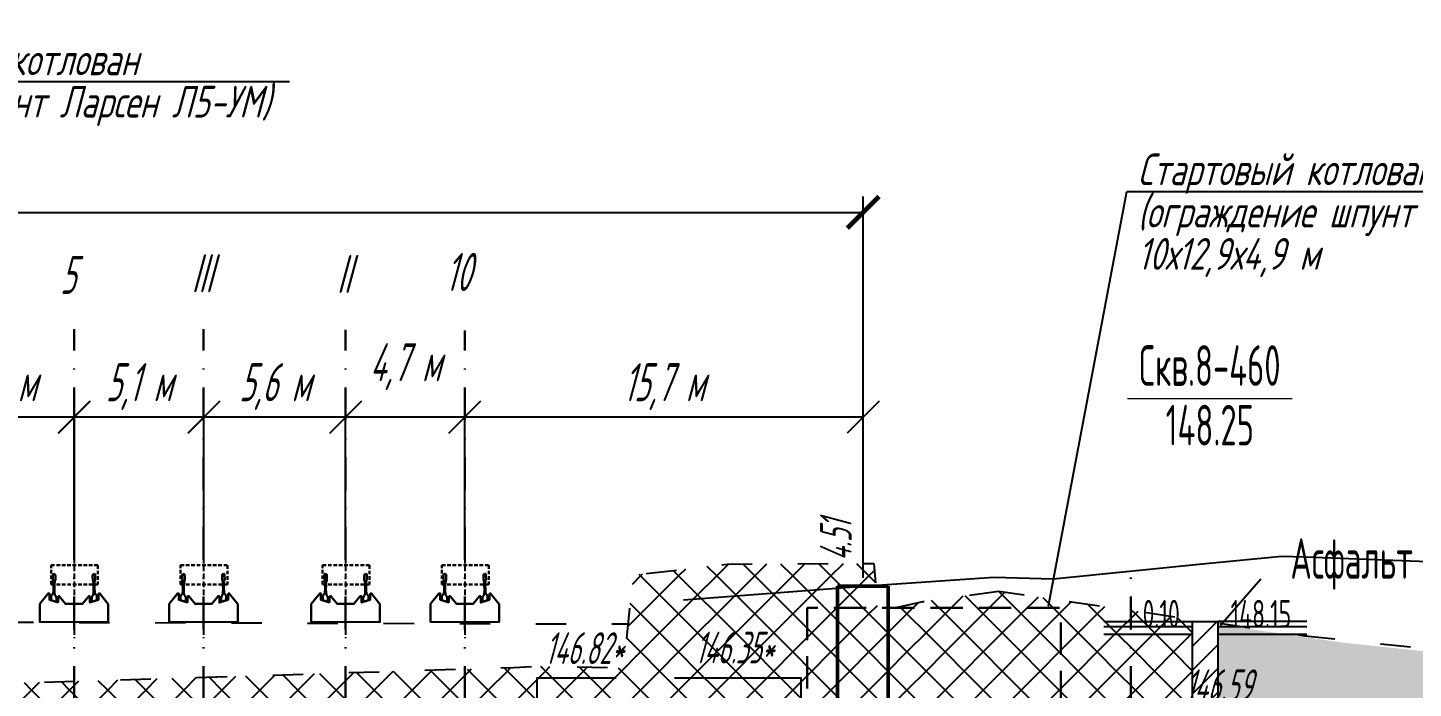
# Model space of a CAD drawing. Header units: metres. Extents: x -30 to 2050, y -904 to 400.
# Drawn here: x 688.5 to 797.7, y 224.4 to 276.5 of the extents above; entities that cross this region are included whole.
import ezdxf
from ezdxf import colors
from ezdxf.entities.mleader import LeaderData, LeaderLine
from ezdxf.enums import TextEntityAlignment as Align
from ezdxf.math import Vec2, Vec3

# ---------------------------------------------------------------- set-up
doc = ezdxf.new("R2010")
doc.units = ezdxf.units.M
doc.header["$LTSCALE"] = 0.2
for name, pattern in [('ACAD_ISO02W100', [15, 12, -3]), ('ACAD_ISO03W100', [30, 12, -18]), ('DASHDOT', [27, 13, -7, 0, -7]), ('DASHED', [7, 5, -2, 0]), ('HIDDEN2', [4.7625, 3.175, -1.5875]), ('штриховая', [19.05, 12.7, -6.35])]:
    doc.linetypes.add(name, pattern=pattern)
for name, color, linetype in [('МГТ_ИГ_Геология', 252, 'Continuous'), ('Примыкания', 7, 'Continuous'), ('Проектная земля', 7, 'Continuous'), ('Узлы', 7, 'Continuous'), ('Футляры', 7, 'Continuous'), ('Чёрная земля', 7, 'ACAD_ISO03W100')]:
    doc.layers.add(name, color=color, linetype=linetype)
for name, color, linetype, lineweight in [('МГТ_НВК_В1_выноски', 7, 'Continuous', 30), ('МГТ_НВК_Земля сущ.', 7, 'ACAD_ISO02W100', 25), ('МГТ_НВК_котлованы', 7, 'Continuous', 30), ('МГТ_НВК_рабочий', 171, 'Continuous', 30), ('МГТ_НВК_страх. пакет', 242, 'Continuous', 30)]:
    doc.layers.add(name, color=color, linetype=linetype, lineweight=lineweight)
doc.styles.add('SPDS', font='SPDS', dxfattribs={"width": 0.7, "oblique": 15, "height": 2.5})
doc.styles.get("Standard").update_dxf_attribs({"font": 'SPDS.shx', "width": 0.7, "oblique": 15, "height": 3})
doc.styles.add('Стиль Simplex', font='simplex.shx')
doc.dimstyles.new('ISO-25', dxfattribs={"dimtxt": 2.5, "dimasz": 2.5, "dimexe": 1.25, "dimexo": 0.625, "dimtad": 1, "dimtxsty": 'Standard', "dimcen": 2.5, "dimadec": 0, "dimazin": 0, "dimtfac": 1, "dimtmove": 0, "dimatfit": 3, "dimfxl": 1, "dimarcsym": 0})
pattern_1 = [(225, (-5.6692, 480.7283), (3e-16, -3), [2.1213, -2.121341]), (315, (-7.1692, 482.2283), (3, 0), [2.1213, -2.121341]), (45, (-8.6692, 480.7283), (0, 3), [2.1213, -2.121341]), (135, (-7.1692, 479.2283), (-3, 3e-16), [2.1213, -2.121341])]

# ---------------------------------------------------------------- blocks, each defined once
blk = doc.blocks.new('_ArchTick')
at = {"color": 0, "linetype": 'ByBlock', "const_width": 0.15}
blk.add_lwpolyline([(-0.5, -0.5), (0.5, 0.5)], dxfattribs=at)
blk = doc.blocks.new('*D50')
at = {"layer": 'Defpoints', "color": 0, "transparency": 16777216}
for p in [(754.38, 261.9), (754.38, 232.46), (564.29, 227.73)]:
    blk.add_point(p, dxfattribs=at)
at = {"layer": 'Футляры', "color": 0, "lineweight": -2, "transparency": 16777216}
for p, q in [((564.29, 228.35), (564.29, 263.15)), ((754.38, 233.09), (754.38, 263.15)), ((564.29, 261.9), (754.38, 261.9))]:
    blk.add_line(p, q, dxfattribs=at)
at = {"layer": 'Футляры', "color": 0, "lineweight": -2, "transparency": 16777216, "xscale": 2.5, "yscale": 2.5, "zscale": 2.5, "rotation": 180}
blk.add_blockref('_ArchTick', (564.29, 261.9), dxfattribs=at)
at = {"layer": 'Футляры', "color": 0, "lineweight": -2, "transparency": 16777216, "xscale": 2.5, "yscale": 2.5, "zscale": 2.5}
blk.add_blockref('_ArchTick', (754.38, 261.9), dxfattribs=at)
at = {"layer": 'Футляры', "color": 0, "lineweight": 25, "transparency": 16777216, "insert": (640.67, 266.53), "char_height": 3, "attachment_point": 5}
blk.add_mtext('Методом ГШБ\\PL=94 м ', dxfattribs=at)
blk = doc.blocks.new('1')
at = {"layer": 'МГТ_НВК_Земля сущ.', "color": 251, "linetype": 'DASHED'}
blk.add_lwpolyline([(546.93, -1637.15), (546.93, -1645.38)], dxfattribs=at)
at = {"layer": 'МГТ_НВК_страх. пакет', "color": 251, "ltscale": 0.5, "extrusion": (0.033937, -0.002565, 0.999421)}
for p, q in [((538.76, -1640.29, 0.01), (539.42, -1640.34, -0.01)), ((538.76, -1640.29, 0.01), (539.42, -1640.34, -0.01)), ((538.57, -1640.46, 0.02), (538.56, -1640.71, 0.02)), ((538.64, -1640.78, 0.01), (538.59, -1640.76, 0.02)), ((538.83, -1641.58, -0.02), (538.86, -1641.13, 0.02)), ((539.21, -1641.6, -0.04), (539.24, -1641.15, -0.01)), ((539.57, -1640.78, -0.02), (539.59, -1640.51, -0.02)), ((537.94, -1642.17, 0), (537.92, -1642.39)), ((537.94, -1642.17, 0), (537.94, -1642.05, 0)), ((538.54, -1641.91, -0.03), (537.99, -1642.01, 0)), ((539.47, -1641.99, -0.05), (539.94, -1642.14, -0.07)), ((539.97, -1642.34, -0.07), (539.95, -1642.52, -0.07)), ((539.97, -1642.32, -0.07), (539.97, -1642.19, -0.07)), ((539.97, -1642.34, -0.07), (539.97, -1642.23, -0.07))]:
    blk.add_line(p, q, dxfattribs=at)
at = {"layer": 'МГТ_НВК_страх. пакет', "color": 251, "ltscale": 0.5, "extrusion": (0.033934, -0.002597, 0.999421)}
for p, q in [((539.07, -1640.31), (539.4, -1640.34, -0.01)), ((539.95, -1642.52, -0.07), (537.92, -1642.39, 0))]:
    blk.add_line(p, q, dxfattribs=at)
at = {"layer": 'МГТ_НВК_страх. пакет', "color": 251, "ltscale": 0.5, "extrusion": (-0.033937, -0.002565, 0.999421)}
for p, q in [((555.11, -1640.29, 0.01), (554.44, -1640.34, -0.01)), ((554.29, -1640.78, -0.02), (554.28, -1640.51, -0.02)), ((554.33, -1640.82, -0.02), (554.33, -1640.82, -0.02)), ((554.66, -1641.6, -0.04), (554.63, -1641.15, -0.01)), ((555.03, -1641.58, -0.02), (555, -1641.13, 0.02)), ((555.23, -1640.78, 0.01), (555.28, -1640.76, 0.02)), ((555.29, -1640.46, 0.02), (555.31, -1640.71, 0.02)), ((553.9, -1642.32, -0.07), (553.89, -1642.19, -0.07)), ((553.9, -1642.34, -0.07), (553.89, -1642.23, -0.07)), ((553.9, -1642.34, -0.07), (553.91, -1642.52, -0.07)), ((553.91, -1642.52, -0.07), (555.94, -1642.39, 0)), ((554.39, -1641.99, -0.05), (553.93, -1642.14, -0.07)), ((555.33, -1641.91, -0.03), (555.87, -1642.01, 0)), ((555.93, -1642.17, 0), (555.92, -1642.05, 0)), ((555.93, -1642.17, 0), (555.94, -1642.39))]:
    blk.add_line(p, q, dxfattribs=at)
at = {"layer": 'МГТ_НВК_страх. пакет', "color": 251, "ltscale": 0.5}
blk.add_line((540.63, -1642.06), (540.63, -1642.56), dxfattribs=at)
at = {"layer": 'МГТ_НВК_страх. пакет', "color": 251, "linetype": 'HIDDEN2', "lineweight": 30, "elevation": 0}
blk.add_lwpolyline([(537.88, -1639.63), (556.38, -1639.63), (556.38, -1641.13), (537.88, -1641.13)], close=True, dxfattribs=at)
at = {"layer": 'МГТ_НВК_страх. пакет', "color": 251, "ltscale": 0.5}
for points in [[(540.63, -1642.56), (537.23, -1642.34), (537.23, -1641.84), (536.73, -1641.84), (533.43, -1642.68)], [(556.63, -1641.85), (557.13, -1641.85), (560.43, -1642.69), (560.43, -1644.1), (533.43, -1644.09), (533.43, -1642.68)], [(540.77, -1642.06), (541.13, -1642.06), (540.63, -1642.06)], [(541.13, -1642.06), (543.63, -1642.68), (550.23, -1642.68), (552.73, -1642.06), (553.23, -1642.07), (553.23, -1642.57), (556.63, -1642.35), (556.63, -1641.85)]]:
    blk.add_lwpolyline(points, dxfattribs=at)
at = {"layer": 'МГТ_НВК_страх. пакет', "color": 251, "ltscale": 0.5, "extrusion": (0.033937, -0.002565, 0.999421)}
for centre, radius, start, end in [((-1595.2, -660.46, 22.5), 0.176, 1.2499, 91.9282), ((-1595.46, -660.33, 22.5), 0.0417, 90.9982, 170.0388), ((-1595.86, -660.26, 22.49), 0.365, 271.8259, 341.9758), ((-1595.92, -661.47, 22.5), 0.47, 24.5026, 80.5834), ((-1595.19, -661.13, 22.5), 0.174, 274.638, 2.363), ((-1595.45, -661.26, 22.5), 0.0423, 190.6804, 272.757), ((-1596.85, -659.84, 22.47), 0.0547, 8.1282, 82.8423), ((-1596.29, -660.26, 22.46), 0.376, 196.1273, 268.5232), ((-1596.27, -661.41, 22.47), 0.404, 93.5974, 164.4611), ((-1596.83, -661.76, 22.47), 0.055, 272.0476, 345.5863)]:
    blk.add_arc(centre, radius, start, end, dxfattribs=at)
at = {"layer": 'МГТ_НВК_страх. пакет', "color": 251, "ltscale": 0.5, "extrusion": (-0.033937, -0.002565, 0.999421)}
for centre, radius, start, end in [((1677.64, 429.66, -14.62), 0.176, 88.0718, 178.7501), ((1677.63, 428.99, -14.62), 0.174, 177.637, 265.362), ((1677.89, 428.86, -14.62), 0.0423, 267.243, 349.3196), ((1678.29, 428.74, -14.62), 0.374, 91.3439, 163.5701), ((1678.3, 429.86, -14.63), 0.365, 198.0242, 268.1741), ((1677.9, 429.79, -14.62), 0.0417, 9.9612, 89.0018), ((1679.27, 428.36, -14.65), 0.055, 194.4137, 267.9524), ((1678.71, 428.71, -14.65), 0.404, 15.5389, 86.4026), ((1678.73, 429.87, -14.67), 0.376, 271.4768, 343.8727), ((1679.28, 430.29, -14.65), 0.0547, 97.1577, 171.8718)]:
    blk.add_arc(centre, radius, start, end, dxfattribs=at)
blk = doc.blocks.new('_OBLIQUE')
at = {"color": 0, "linetype": 'ByBlock', "lineweight": -2}
blk.add_line((0.5, 0.5), (-0.5, -0.5), dxfattribs=at)
blk = doc.blocks.new('*D61')
at = {"layer": 'Defpoints', "color": 0, "transparency": 16777216}
for p in [(722.98, 245.75), (722.98, 235.08), (754.38, 232.94)]:
    blk.add_point(p, dxfattribs=at)
at = {"layer": 'Примыкания', "color": 0, "lineweight": -2, "transparency": 16777216}
for p, q in [((722.98, 235.71), (722.98, 247)), ((754.38, 233.56), (754.38, 247)), ((754.38, 245.75), (722.98, 245.75))]:
    blk.add_line(p, q, dxfattribs=at)
at = {"layer": 'Примыкания', "color": 0, "lineweight": -2, "transparency": 16777216, "xscale": 2.5, "yscale": 2.5, "zscale": 2.5, "rotation": 180}
blk.add_blockref('_OBLIQUE', (722.98, 245.75), dxfattribs=at)
at = {"layer": 'Примыкания', "color": 0, "lineweight": -2, "transparency": 16777216, "xscale": 2.5, "yscale": 2.5, "zscale": 2.5}
blk.add_blockref('_OBLIQUE', (754.38, 245.75), dxfattribs=at)
at = {"layer": 'Примыкания', "color": 0, "transparency": 16777216, "insert": (738.68, 248.16), "char_height": 3, "attachment_point": 5}
blk.add_mtext('15,7 м', dxfattribs=at)
blk = doc.blocks.new('*D62')
at = {"layer": 'Defpoints', "color": 0, "transparency": 16777216}
for p in [(713.58, 245.75), (713.58, 235.2), (722.98, 235.08)]:
    blk.add_point(p, dxfattribs=at)
at = {"layer": 'Примыкания', "color": 0, "lineweight": -2, "transparency": 16777216}
for p, q in [((713.58, 235.82), (713.58, 247)), ((722.98, 235.71), (722.98, 247)), ((722.98, 245.75), (713.58, 245.75))]:
    blk.add_line(p, q, dxfattribs=at)
at = {"layer": 'Примыкания', "color": 0, "lineweight": -2, "transparency": 16777216, "xscale": 2.5, "yscale": 2.5, "zscale": 2.5, "rotation": 180}
blk.add_blockref('_OBLIQUE', (713.58, 245.75), dxfattribs=at)
at = {"layer": 'Примыкания', "color": 0, "lineweight": -2, "transparency": 16777216, "xscale": 2.5, "yscale": 2.5, "zscale": 2.5}
blk.add_blockref('_OBLIQUE', (722.98, 245.75), dxfattribs=at)
at = {"layer": 'Примыкания', "color": 0, "transparency": 16777216, "insert": (718.28, 249.73), "char_height": 3, "attachment_point": 5}
blk.add_mtext('4,7 м', dxfattribs=at)
blk = doc.blocks.new('*D63')
at = {"layer": 'Defpoints', "color": 0, "transparency": 16777216}
for p in [(702.42, 245.75), (713.58, 235.08), (702.42, 234.06, 0)]:
    blk.add_point(p, dxfattribs=at)
at = {"layer": 'Примыкания', "color": 0, "lineweight": -2, "transparency": 16777216}
for p, q in [((702.42, 234.69), (702.42, 247)), ((713.58, 235.71), (713.58, 247)), ((713.58, 245.75), (702.42, 245.75))]:
    blk.add_line(p, q, dxfattribs=at)
at = {"layer": 'Примыкания', "color": 0, "lineweight": -2, "transparency": 16777216, "xscale": 2.5, "yscale": 2.5, "zscale": 2.5, "rotation": 180}
blk.add_blockref('_OBLIQUE', (702.42, 245.75), dxfattribs=at)
at = {"layer": 'Примыкания', "color": 0, "lineweight": -2, "transparency": 16777216, "xscale": 2.5, "yscale": 2.5, "zscale": 2.5}
blk.add_blockref('_OBLIQUE', (713.58, 245.75), dxfattribs=at)
at = {"layer": 'Примыкания', "color": 0, "transparency": 16777216, "insert": (708, 248.16), "char_height": 3, "attachment_point": 5}
blk.add_mtext('5,6 м', dxfattribs=at)
blk = doc.blocks.new('*D64')
at = {"layer": 'Defpoints', "color": 0, "transparency": 16777216}
for p in [(692.18, 245.75), (702.41, 235.08), (692.18, 234.06)]:
    blk.add_point(p, dxfattribs=at)
at = {"layer": 'Примыкания', "color": 0, "lineweight": -2, "transparency": 16777216}
for p, q in [((692.18, 234.69), (692.18, 247)), ((702.41, 235.71), (702.41, 247)), ((702.41, 245.75), (692.18, 245.75))]:
    blk.add_line(p, q, dxfattribs=at)
at = {"layer": 'Примыкания', "color": 0, "lineweight": -2, "transparency": 16777216, "xscale": 2.5, "yscale": 2.5, "zscale": 2.5, "rotation": 180}
blk.add_blockref('_OBLIQUE', (692.18, 245.75), dxfattribs=at)
at = {"layer": 'Примыкания', "color": 0, "lineweight": -2, "transparency": 16777216, "xscale": 2.5, "yscale": 2.5, "zscale": 2.5}
blk.add_blockref('_OBLIQUE', (702.41, 245.75), dxfattribs=at)
at = {"layer": 'Примыкания', "color": 0, "transparency": 16777216, "insert": (697.3, 248.16), "char_height": 3, "attachment_point": 5}
blk.add_mtext('5,1 м', dxfattribs=at)
blk = doc.blocks.new('*D65')
at = {"layer": 'Defpoints', "color": 0, "transparency": 16777216}
for p in [(680.58, 245.75), (692.21, 235.08), (680.58, 234.06)]:
    blk.add_point(p, dxfattribs=at)
at = {"layer": 'Примыкания', "color": 0, "lineweight": -2, "transparency": 16777216}
for p, q in [((680.58, 234.69), (680.58, 247)), ((692.21, 235.71), (692.21, 247)), ((692.21, 245.75), (680.58, 245.75))]:
    blk.add_line(p, q, dxfattribs=at)
at = {"layer": 'Примыкания', "color": 0, "lineweight": -2, "transparency": 16777216, "xscale": 2.5, "yscale": 2.5, "zscale": 2.5, "rotation": 180}
blk.add_blockref('_OBLIQUE', (680.58, 245.75), dxfattribs=at)
at = {"layer": 'Примыкания', "color": 0, "lineweight": -2, "transparency": 16777216, "xscale": 2.5, "yscale": 2.5, "zscale": 2.5}
blk.add_blockref('_OBLIQUE', (692.21, 245.75), dxfattribs=at)
at = {"layer": 'Примыкания', "color": 0, "transparency": 16777216, "insert": (686.4, 248.16), "char_height": 3, "attachment_point": 5}
blk.add_mtext('5,8 м', dxfattribs=at)

msp = doc.modelspace()

# ---------------------------------------------------------------- hatches: boundary and pattern name
at = {"layer": 'МГТ_ИГ_Геология'}
h = msp.add_hatch(dxfattribs=at)
h.set_pattern_fill('GR24', color=251, scale=10, style=0, pattern_type=2)
h.set_pattern_definition(pattern_1)
h.paths.add_polyline_path([(780.33811, 229.78691), (765.01224, 232.02349), (764.64581, 231.96248), (759.05962, 231.19535), (755.52478, 230.39774), (755.18336, 234.20072), (754.31763, 234.19702), (743.63152, 234.14916), (736.27397, 233.28178), (736.04988, 231.5154), (735.47445, 225.97593), (728.93265, 226.105), (726.81304, 225.99516), (685.38773, 224.69464), (676.50506, 224.37615), (676.17375, 224.40943), (672.00759, 222.60765), (665.30572, 222.11455), (665.30572, 209.9674), (688.5686, 204.65629), (754.35515, 213.72826), (780.33811, 212.63666)])
h.paths.add_polyline_path([(696.84325, 218.08222, -1), (690.2974, 218.08222, -1)], flags=16)
h.paths.add_polyline_path([(772.16727, 202.04456, -1), (765.62143, 202.04456, -1)])
h.paths.add_polyline_path([(775.07382, 228.58666), (779.88811, 228.58666), (779.88811, 231.88666), (775.07382, 231.88666)], flags=24)
h.paths.add_polyline_path([(775.07382, 212.58666), (779.88811, 212.58666), (779.88811, 215.88666), (775.07382, 215.88666)], flags=25)
h.paths.add_polyline_path([(762.53224, 214.37683), (767.42747, 214.37683), (767.42747, 220.37683), (762.53224, 220.37683)], flags=24)
h.paths.add_polyline_path([(665.75572, 209.9174), (673.04619, 209.9174), (673.04619, 213.2174), (665.75572, 213.2174)], flags=24)
h.paths.add_polyline_path([(665.75572, 221.9174), (673.04619, 221.9174), (673.04619, 225.2174), (665.75572, 225.2174)], flags=24)
h.paths.add_polyline_path([(731.00323, 219.83963), (744.44568, 219.83963), (744.44568, 214.54501), (731.00323, 214.54501)], flags=16)
h.paths.add_polyline_path([(733.20504, 215.44363), (740.75504, 215.44363), (741.80033, 219.34469), (734.25033, 219.34469)], flags=8)
h = msp.add_hatch(dxfattribs=at)
h.set_pattern_fill('CONSIST', color=251, scale=0.42, style=0, pattern_type=2)
h.set_pattern_definition([(45, (265.3409, -1252.8633), (-0.9429269, 0.9429269), [])])
h.paths.add_polyline_path([(780.33811, 229.63666), (782.33811, 229.63666), (782.33811, 212.63666), (780.33811, 212.63666)])
h = msp.add_hatch(dxfattribs=at)
h.set_pattern_fill('GR24', color=251, scale=10, style=0, pattern_type=2)
h.set_pattern_definition(pattern_1)
edge = h.paths.add_edge_path(flags=16)
edge.add_arc((875.40307, 208.72057), 3.27292, 0, 360)
h.paths.add_polyline_path([(786.55725, 218.1426), (785.12725, 218.1426), (785.82725, 219.5726)], flags=16)
h.paths.add_polyline_path([(880.59788, 205.35271), (885.49312, 205.35271), (885.49312, 211.35271), (880.59788, 211.35271)], flags=16)
h.paths.add_polyline_path([(785.50468, 212.09147), (792.56757, 212.09147), (792.56757, 214.97371), (785.50468, 214.97371)], flags=16)
h.paths.add_polyline_path([(955.94978, 185.13383), (955.82521, 222.30262), (955.82521, 185.13383)])
h.paths.add_polyline_path([(953.86677, 222.1373), (950.24841, 222.20318), (935.15406, 222.79744), (926.55239, 223.13319), (920.83195, 222.09764), (912.16221, 222.37971), (910.34876, 222.0488), (893.70255, 222.57053), (883.63961, 222.83396), (870.69653, 223.19205), (863.24358, 223.2454), (850.07947, 223.40335), (834.99823, 223.82348), (827.95755, 224.5217), (822.29212, 225.1321), (819.77855, 226.17563), (811.56915, 226.70403), (799.16984, 227.22587), (792.1436, 227.97416), (783.49255, 229.23666), (782.33811, 229.23666), (782.33811, 212.63666), (798.81958, 208.9659), (817.46317, 205.06735), (837.89559, 201.08817), (859.74355, 197.17554), (882.63378, 193.47662), (906.19299, 190.13859), (930.04789, 187.3086), (953.82521, 185.13383)])
h.paths.add_polyline_path([(897.32304, 208.2142), (910.76549, 208.2142), (910.76549, 202.91958), (897.32304, 202.91958)], flags=16)
h.paths.add_polyline_path([(899.52486, 203.8182), (907.07486, 203.8182), (908.12014, 207.71926), (900.57014, 207.71926)], flags=8)

# ---------------------------------------------------------------- linework, layer by layer
at = {"layer": 'МГТ_ИГ_Геология', "linetype": 'Continuous', "lineweight": 0}
msp.add_line((775.20169, 247.21999), (788.20169, 247.21999), dxfattribs=at)
at = {"layer": 'МГТ_ИГ_Геология', "linetype": 'Continuous', "lineweight": 25}
for p, q in [((773.33811, 229.63666), (780.33811, 229.63666)), ((789.33811, 229.63666), (782.33811, 229.63666)), ((773.33811, 229.23666), (780.33811, 229.23666)), ((773.33811, 228.63666), (780.33811, 228.63666)), ((782.33811, 229.23666), (789.33811, 229.23666)), ((782.33811, 228.63666), (789.33811, 228.63666))]:
    msp.add_line(p, q, dxfattribs=at)
at = {"layer": 'МГТ_ИГ_Геология', "linetype": 'Continuous', "lineweight": 25, "flags": 128}
msp.add_lwpolyline([(782.54573, 229.33913), (785.71867, 232.99622)], dxfattribs=at)
at = {"layer": 'МГТ_ИГ_Геология', "linetype": 'Continuous', "lineweight": 25}
msp.add_lwpolyline([(780.33811, 229.63666), (782.33811, 229.63666), (782.33811, 130.11493), (780.33811, 130.11493), (780.33811, 229.63666), (780.33811, 229.63666)], close=True, dxfattribs=at)
at = {"layer": 'МГТ_НВК_В1_выноски', "color": 34, "linetype": 'штриховая', "flags": 128}
msp.add_lwpolyline([(749.96628, 230.70597), (749.96628, 181.70597), (769.96628, 181.70597), (769.96628, 230.70597), (749.96628, 230.70597)], dxfattribs=at)
at = {"layer": 'МГТ_НВК_котлованы', "linetype": 'DASHDOT', "lineweight": 30, "flags": 128}
for points in [[(692.17903, 130), (692.17903, 252.68544)], [(702.38341, 130), (702.379, 252.68544)], [(713.57889, 130), (713.57889, 252.62904)], [(722.97889, 130), (722.97889, 252.57263)], [(775.48333, 130), (775.48333, 233.61302)]]:
    msp.add_lwpolyline(points, dxfattribs=at)
at = {"layer": 'Примыкания', "color": 0, "flags": 128}
for points in [[(731.72045, 218.24335), (728.67297, 218.24335), (728.67297, 225.18995), (734.91315, 225.18995)], [(750.50217, 213.45997), (749.50217, 213.45997), (749.50217, 225.15631), (739.49592, 225.15631)]]:
    msp.add_lwpolyline(points, dxfattribs=at)
at = {"layer": 'Проектная земля', "flags": 128}
for points in [[(764.68333, 233.14), (769.35523, 233.00554), (781.38821, 234.19838), (787.37851, 234.78495), (789.17834, 234.72649)], [(789.17834, 234.72649), (800.99574, 234.27759)], [(754.35515, 232.41607), (764.68333, 233.14)], [(740.20655, 231.34168), (754.35515, 232.41607)]]:
    msp.add_lwpolyline(points, dxfattribs=at)
at = {"layer": 'Узлы', "lineweight": 50}
for p, q in [((752.35515, 232.41607), (756.35515, 232.41607)), ((752.35515, 232.41607), (752.35515, 188.79034)), ((756.35515, 232.41607), (756.35515, 188.92034))]:
    msp.add_line(p, q, dxfattribs=at)
at = {"layer": 'Чёрная земля', "flags": 128}
for points in [[(564.29445, 227.72656), (567.31738, 227.52404), (581.40601, 227.19921), (582.80329, 227.24465), (586.43167, 227.32341), (592.08172, 227.26559), (600.48916, 225.84793), (604.08108, 225.36649), (604.85483, 225.32861), (621.17414, 223.62043), (625.52628, 224.41678), (627.8764, 224.91538), (632.02752, 225.40634), (634.08648, 225.30739), (645.56508, 224.91779), (658.74177, 224.93738), (665.64389, 224.9448), (672.95842, 224.75056), (676.54259, 224.39058), (685.42526, 224.70906), (726.85056, 226.00959), (728.97018, 226.11943), (735.51198, 225.99036), (736.0874, 231.52982), (736.3115, 233.29621), (743.66904, 234.16359), (754.35515, 234.21144)], [(754.35515, 234.21144), (755.22089, 234.21515), (755.5623, 230.41216), (759.09715, 231.20978), (764.68333, 231.97691)], [(764.68333, 231.97691), (765.04977, 232.03792), (789.17834, 228.51671)], [(680.57877, 229.60001), (735.938, 229.44067)], [(789.17834, 228.51671), (800.99574, 227.25817)]]:
    msp.add_lwpolyline(points, dxfattribs=at)

# ---------------------------------------------------------------- block references
at = {"layer": 'МГТ_НВК_рабочий', "xscale": 0.2}
for p in [(582.79254, 1873.6954), (592.99254, 1873.6954), (604.1978, 1873.6954), (613.59268, 1873.6954)]:
    msp.add_blockref('1', p, dxfattribs=at)

# ---------------------------------------------------------------- texts
at = {"layer": 'МГТ_ИГ_Геология', "lineweight": 25, "style": 'Стиль Simplex', "width": 0.5625}
msp.add_text('Скв.8-460', height=3.2, dxfattribs=at).set_placement((781.70169, 248.21999), align=Align.CENTER)
msp.add_text('148.25', height=3.2, dxfattribs=at).set_placement((781.70169, 246.71999), align=Align.TOP_CENTER)
at = {"layer": 'МГТ_ИГ_Геология', "linetype": 'Continuous', "lineweight": 25, "style": 'Стиль Simplex', "width": 0.5625}
msp.add_text('Асфальт', height=3.2, dxfattribs=at).set_placement((792.88368, 236.20241), align=Align.TOP_CENTER)
at = {"layer": 'МГТ_ИГ_Геология', "lineweight": 25, "style": 'Стиль Simplex', "width": 0.590909}
msp.add_text('0.10', height=2.2, dxfattribs=at).set_placement((779.33811, 229.13666), align=Align.RIGHT)
msp.add_text('148.15', height=2.2, dxfattribs=at).set_placement((783.33811, 229.13666))
at = {"layer": 'Примыкания', "color": 0, "style": 'SPDS', "oblique": 15.0000004, "width": 0.7}
for s, p in [('146.82*', (732.39347, 227.53318)), ('146.35*', (744.22488, 227.58124)), ('146.59', (782.39074, 224.60689))]:
    msp.add_text(s, height=2.5, dxfattribs=at).set_placement(p, align=Align.MIDDLE_CENTER)
at = {"layer": 'Узлы', "oblique": 15.0000004, "width": 0.7}
for s, p in [('5', (691.07448, 255.47139)), ('III', (701.44654, 255.60132)), ('II', (712.89706, 255.54497)), ('10', (721.44971, 255.69882))]:
    msp.add_text(s, height=3, rotation=0.0000025, dxfattribs=at).set_placement(p)
msp.add_text('4.51', height=2.5, rotation=90.0000025, dxfattribs=at).set_placement((752.22259, 234.41607), align=Align.MIDDLE_LEFT)

# ---------------------------------------------------------------- dimensions: what is measured, and where the dimension line sits
at = {"layer": 'Примыкания'}
for base, p1, p2, text, picture, middle in [((713.57889, 245.75248), (722.97889, 235.08299), (713.57889, 235.19546), '4,7 м', '*D62', (718.27889, 249.7257)), ((680.57889, 245.75248), (692.21266, 235.08313), (680.57889, 234.06444), '5,8 м', '*D65', (686.39578, 248.1632)), ((692.17901, 245.75248), (702.41264, 235.08312), (692.17901, 234.06443), '5,1 м', '*D64', (697.29582, 248.1632)), ((702.41802, 245.75248), (713.57889, 235.08312), (702.41802, 234.06443, 0), '5,6 м', '*D63', (707.99846, 248.1632)), ((722.97889, 245.75248), (754.37889, 232.93639), (722.97889, 235.08299), '15,7 м', '*D61', (738.67889, 248.1632))]:
    dim = msp.add_linear_dim(base=base, p1=p1, p2=p2, text=text, dimstyle='ISO-25', override={"dimlfac": 0.1, "dimblk": 'OBLIQUE', "dimtmove": 2}, dxfattribs=at)
    dim.commit()
    dim.dimension.update_dxf_attribs({"geometry": picture, "text_midpoint": middle})
at = {"layer": 'Футляры', "lineweight": 25}
dim = msp.add_linear_dim(base=(754.37903, 261.90438), p1=(564.29445, 227.72656), p2=(754.37903, 232.46321), text='Методом ГШБ\\PL=94 м ', dimstyle='ISO-25', override={"dimblk1": 'ArchTick', "dimblk2": 'ArchTick', "dimsah": 1}, dxfattribs=at)
dim.commit()
dim.dimension.update_dxf_attribs({"geometry": '*D50', "text_midpoint": (640.66829, 261.90438), "dimtype": 160})

# ---------------------------------------------------------------- next in the draw order: leaders
at = {"layer": 'Футляры', "color": 34}
ml = msp.add_multileader_mtext('Standard', dxfattribs=at)
ml.set_content('\\A1;{\\Fspds|c204;\\Q15;\\W0.9;Промежуточный котлован \\P(ограждение шпунт Ларсен Л5-УМ)\\P4,6х5,4х4,6 (h) м}', color=34)
ml.set_leader_properties(lineweight=-1)
ml.build(insert=Vec2(0, 0))
ml.multileader.update_dxf_attribs({"text_left_attachment_type": 6, "text_right_attachment_type": 6, "dogleg_length": 0.36, "arrow_head_size": 0.18})
ctx = ml.context
ctx.base_point, ctx.char_height, ctx.arrow_head_size, ctx.landing_gap_size, ctx.plane_origin = Vec3(667.65272, 272.21525), 2.5, 0.18, 0.5, Vec3(668.99053, 356.31465)
ctx.left_attachment, ctx.right_attachment = 6, 6
notes = []
notes.append((ctx, [(0, (1, 1, 0), (667.29272, 272.21525), (1, 0), 0.36, [(0, [(642.10024, 220.98831)], 0, [])])]))
ctx.mtext.insert, ctx.mtext.defined_height, ctx.mtext.line_spacing_factor, ctx.mtext.flow_direction = Vec3(668.15272, 275.21525), 0.11224, 0.8, 5
ctx.mtext.has_bg_fill, ctx.mtext.bg_color, ctx.mtext.bg_scale_factor, ctx.mtext.bg_transparency, ctx.mtext.use_window_bg_color = 1, -1027028792, 1.5, 0, 1
ml = msp.add_multileader_mtext('Standard', dxfattribs=at)
ml.set_content('\\A1;{\\Q15;\\W0.9;Стартовый котлован \\P(ограждение шпунт Ларсен Л5-УМ)\\P10х12,9х4,9 м}', color=34)
ml.set_leader_properties(lineweight=-1)
ml.build(insert=Vec2(0, 0))
ml.multileader.update_dxf_attribs({"text_left_attachment_type": 6, "text_right_attachment_type": 6, "dogleg_length": 0.36, "arrow_head_size": 0.18})
ctx = ml.context
ctx.base_point, ctx.char_height, ctx.arrow_head_size, ctx.landing_gap_size, ctx.plane_origin = Vec3(775.51399, 263.54561), 2.5, 0.18, 0.5, Vec3(818.19034, 341.5291)
ctx.left_attachment, ctx.right_attachment = 6, 6
notes.append((ctx, [(0, (1, 1, 0), (775.15399, 263.54561), (1, 0), 0.36, [(0, [(768.95516, 230.70597)], 0, [])])]))
ctx.mtext.insert, ctx.mtext.width, ctx.mtext.defined_height, ctx.mtext.line_spacing_factor, ctx.mtext.flow_direction = Vec3(776.01399, 266.54561), 54.5571327, 6.5773, 0.8, 5
ctx.mtext.has_bg_fill, ctx.mtext.bg_color, ctx.mtext.bg_scale_factor, ctx.mtext.bg_transparency, ctx.mtext.use_window_bg_color = 1, -1027028792, 1.5, 0, 1
for ctx, leaders in notes:
    for number, flags, end, landing, length, lines in leaders:
        leader = LeaderData()
        leader.index, (leader.has_last_leader_line, leader.has_dogleg_vector, leader.attachment_direction) = number, flags
        leader.last_leader_point, leader.dogleg_vector, leader.dogleg_length = Vec3(end), Vec3(landing), length
        for number, points, colour, breaks in lines:
            line = LeaderLine()
            line.index, line.vertices, line.color, line.breaks = number, Vec3.list(points), colors.encode_raw_color(colour), breaks
            leader.lines.append(line)
        ctx.leaders.append(leader)

doc.saveas('drawing.dxf')
